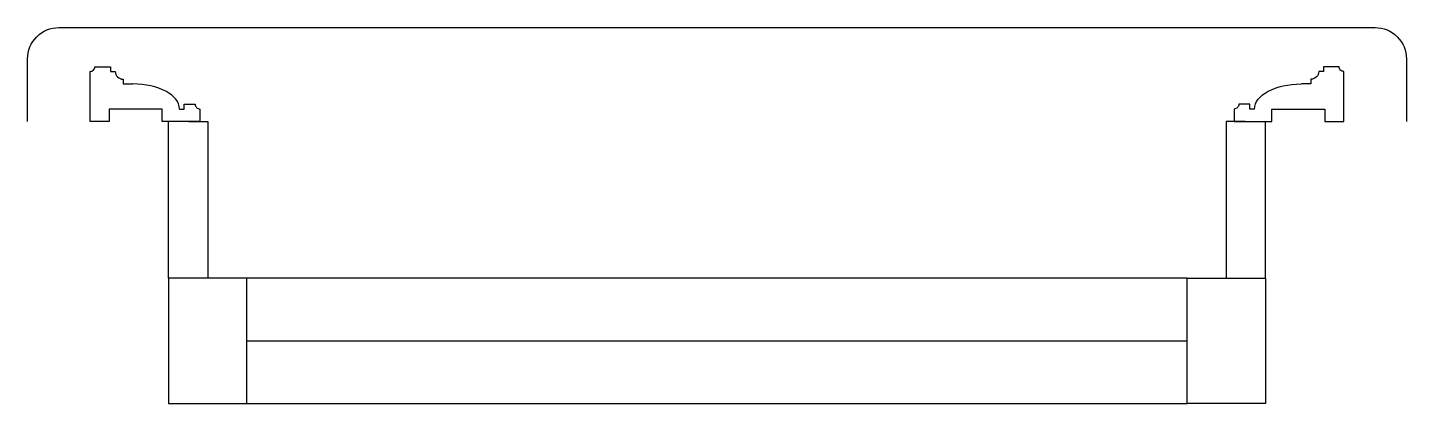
# Model space of a CAD drawing. Header units: millimetres. Extents: x -90 to 790, y -40 to 200.
import ezdxf

# ---------------------------------------------------------------- set-up
doc = ezdxf.new("R2010")
doc.units = ezdxf.units.MM
doc.layers.add('DOOR ZS(装饰门框门套窗套)', color=11, linetype='Continuous')
doc.layers.add('FINISH(装饰完成面及装饰家具-下方)', color=11, linetype='Continuous')

msp = doc.modelspace()

# ---------------------------------------------------------------- linework, layer by layer
at = {"color": 0, "linetype": 'ByBlock'}
for p, q in [((650, 40), (50, 40)), ((50, -40), (650, -40))]:
    msp.add_line(p, q, dxfattribs=at)
at = {"color": 8, "linetype": 'ByBlock'}
msp.add_line((50, 0), (650, 0), dxfattribs=at)
at = {"color": 0, "linetype": 'ByBlock'}
for points in [[(50, -40), (50, 40), (0, 40), (0, -40)], [(650, -40), (650, 40), (700, 40), (700, -40)]]:
    msp.add_lwpolyline(points, close=True, dxfattribs=at)
at = {"layer": 'DOOR ZS(装饰门框门套窗套)'}
for points in [[(7, 148), (10, 148), (10, 151), (17, 151, 0.414214), (20, 148), (20, 140), (-4, 140), (-4, 148), (-38, 148), (-38, 140), (-50, 140), (-50, 172, 0.414214), (-47, 175), (-37, 175), (-37, 172), (-34, 172, 0.414214), (-29, 167), (-29, 164), (-23, 164)], [(693, 148), (690, 148), (690, 151), (683, 151, -0.414214), (680, 148), (680, 140), (704, 140), (704, 148), (738, 148), (738, 140), (750, 140), (750, 172, -0.414214), (747, 175), (737, 175), (737, 172), (734, 172, -0.414214), (729, 167), (729, 164), (723, 164)]]:
    msp.add_lwpolyline(points, format="xyb", dxfattribs=at)
for points in [[(13, 140), (25, 140), (25, 40), (0, 40), (0, 140)], [(687, 140), (675, 140), (675, 40), (700, 40), (700, 140)]]:
    msp.add_lwpolyline(points, dxfattribs=at)
msp.add_ellipse((-23, 148), major_axis=(30, 0), ratio=0.533333, start_param=0, end_param=1.570796, dxfattribs=at)
at = {"layer": 'DOOR ZS(装饰门框门套窗套)', "extrusion": (0, 0, -1)}
msp.add_ellipse((723, 148), major_axis=(-30, 0), ratio=0.533333, start_param=0, end_param=1.570796, dxfattribs=at)
at = {"layer": 'FINISH(装饰完成面及装饰家具-下方)'}
msp.add_lwpolyline([(-90, 140), (-90, 180, -0.414214), (-70, 200), (770, 200, -0.414214), (790, 180), (790, 140)], format="xyb", dxfattribs=at)

doc.saveas('drawing.dxf')
